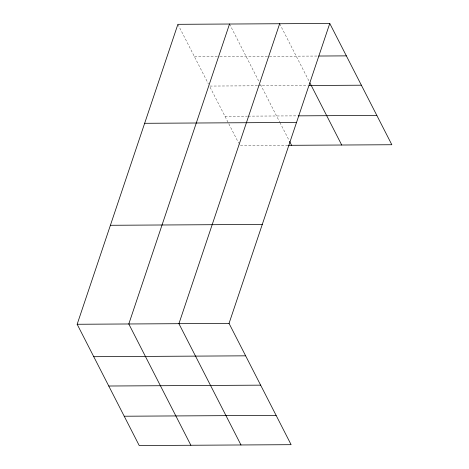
<?xml version="1.0" encoding="UTF-8"?>
<svg xmlns="http://www.w3.org/2000/svg" width="469" height="469" viewBox="0 0 469 469"><rect width="100%" height="100%" fill="white"/><g stroke="black" fill="none" stroke-linecap="round" stroke-linejoin="round"><path stroke-width="0.35" stroke-dasharray="2.35 1.76" d="M194.483 56.743L219.211 56.602M219.938 56.597L268.643 56.321M269.37 56.315L318.035 56.04M257.493 85.792L209.491 86.067L238.615 142.992M258.22 85.786L307.617 85.505M224.944 116.277L247.497 116.148M248.224 116.142L297.651 115.861M287.954 145.326L239.952 145.595L238.95 143.643M279.653 23.737L309.247 81.577M229.529 24.025L259.128 81.864M260.459 84.467L279.588 121.846M279.923 122.497L289.256 140.741M177.892 24.318L208.488 84.109"/><path stroke-width="0.7" d="M329.771 23.45L229.048 323.405L291.108 444.682L139.229 445.55L77.162 324.267L177.892 24.318L329.771 23.45L391.838 144.733L288.681 145.32M229.529 24.025L128.805 323.973L190.865 445.257M279.653 23.737L178.929 323.686L240.99 444.97M318.762 56.034L346.368 55.875M309.071 85.499L361.37 85.2M298.378 115.855L376.83 115.409M144.651 123.3L296.531 122.432M110.403 225.284L262.288 224.417M77.162 324.267L229.048 323.405M93.759 356.698L245.645 355.83M108.761 386.016L260.647 385.155M124.221 416.226L276.106 415.364M309.915 82.878L341.713 145.015M289.59 141.392L291.595 145.302"/></g></svg>
